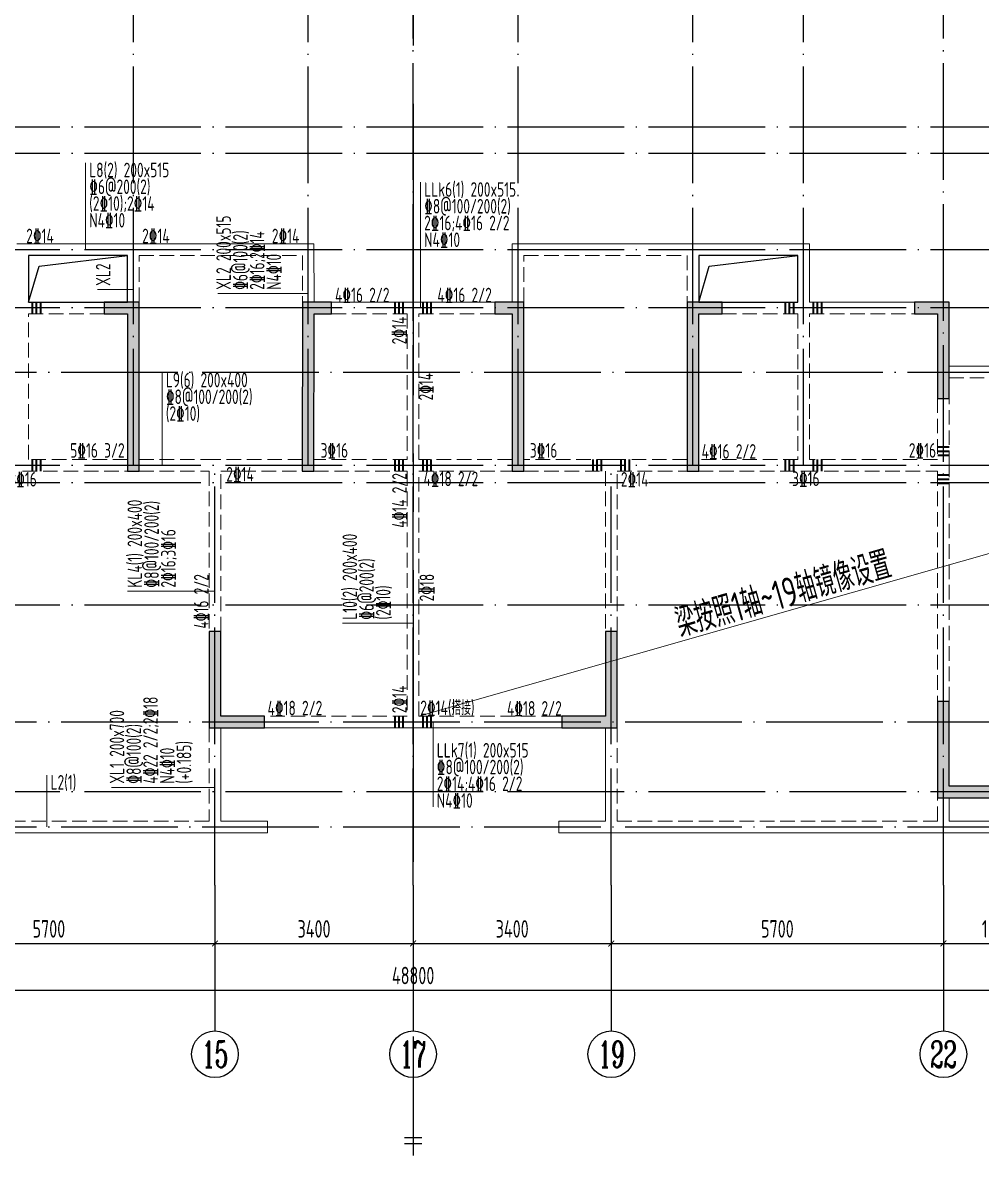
# Model space of a CAD drawing. Extents: x 826826 to 1642106, y -156213 to 399140.
# Drawn here: x 1419250 to 1435700, y 112118 to 131547 of the extents above; entities that cross this region are included whole.
import ezdxf
from ezdxf.enums import TextEntityAlignment as Align

# ---------------------------------------------------------------- set-up
doc = ezdxf.new("R2010")
doc.units = 0
doc.header["$LTSCALE"] = 1000
for name, pattern in [('CENTER', [8, 5, -1, 1, -1]), ('DASH', [0.35, 0.25, -0.1]), ('DOTE', [2.42, 2, -0.2, 0.02, -0.2])]:
    doc.linetypes.add(name, pattern=pattern)
doc.layers.get('0').update_dxf_attribs({"linetype": 'CONTINUOUS'})
doc.layers.get('DEFPOINTS').update_dxf_attribs({"linetype": 'CONTINUOUS'})
for name, color, linetype in [('A-AXIS', 1, 'CONTINUOUS'), ('A-DOTE', 10, 'DOTE'), ('AXIS_TEXT', 4, 'CONTINUOUS'), ('S-D洞口', 4, 'CONTINUOUS'), ('S-L主梁线', 4, 'DASH'), ('S-L梁编号', 6, 'CONTINUOUS'), ('S-L梁配筋', 7, 'CONTINUOUS'), ('S-Q墙填充', 252, 'CONTINUOUS'), ('S-Q墙实线', 6, 'CONTINUOUS'), ('S-Y一般标注', 3, 'CONTINUOUS'), ('THIN', 7, 'CONTINUOUS'), ('水平筋标注', 7, 'CONTINUOUS')]:
    doc.layers.add(name, color=color, linetype=linetype)
doc.layers.add('梁附加箍筋', color=1, linetype='CONTINUOUS', lineweight=35)
doc.styles.add('_TCH_AXIS', font='COMPLEX', dxfattribs={"bigfont": 'GBCBIG'})
doc.styles.add('COMPLEX', font='COMPLEX')
doc.styles.add('TSSD_DIMENSION', font='Tssdeng.shx', dxfattribs={"width": 0.7, "bigfont": 'tssdchn.shx'})
doc.styles.add('TSSD_REIN', font='tssdeng.shx', dxfattribs={"width": 0.7, "height": 300, "bigfont": 'tssdchn.shx'})
doc.dimstyles.new('TSSD_100_100$0', dxfattribs={"dimtxt": 300, "dimasz": 80, "dimexe": 100, "dimexo": 250, "dimgap": 100, "dimtad": 1, "dimdec": 0, "dimzin": 0, "dimdsep": 46, "dimtxsty": 'TSSD_DIMENSION', "dimblk": 'ARCHTICK', "dimcen": 0, "dimdle": 100, "dimclrd": 3, "dimclre": 3, "dimclrt": 7, "dimadec": 0, "dimazin": 0, "dimtfac": 1, "dimtdec": 0, "dimtix": 1, "dimtmove": 2, "dimatfit": 3, "dimldrblk": 'ARCHTICK', "dimfxl": 0, "dimtolj": 1, "dimtzin": 0, "dimarcsym": 0})

# ---------------------------------------------------------------- blocks, each defined once
blk = doc.blocks.new('_ArchTick')
at = {"color": 0, "linetype": 'ByBlock', "const_width": 0.15}
blk.add_lwpolyline([(-0.5, -0.5), (0.5, 0.5)], dxfattribs=at)
blk = doc.blocks.new('*D873')
at = {"layer": 'DEFPOINTS', "color": 0}
for p in [(37800, 3300), (39650, 3300), (39650, 2300)]:
    blk.add_point(p, dxfattribs=at)
at = {"layer": 'S-Y一般标注', "color": 0, "lineweight": -2}
for p, q in [((37800, 3050), (37800, 2200)), ((39650, 3050), (39650, 2200)), ((37700, 2300), (39750, 2300))]:
    blk.add_line(p, q, dxfattribs=at)
at = {"layer": 'S-Y一般标注', "color": 0, "lineweight": -2, "xscale": 100, "yscale": 100, "zscale": 100, "rotation": 180}
blk.add_blockref('_ArchTick', (37800, 2300), dxfattribs=at)
at = {"layer": 'S-Y一般标注', "color": 0, "lineweight": -2, "xscale": 100, "yscale": 100, "zscale": 100}
blk.add_blockref('_ArchTick', (39650, 2300), dxfattribs=at)
at = {"layer": 'S-Y一般标注', "color": 7, "insert": (38725, 2550), "char_height": 300, "attachment_point": 5, "style": 'TSSD_DIMENSION'}
blk.add_mtext('\\A1;1850', dxfattribs=at)
blk = doc.blocks.new('*D874')
at = {"layer": 'DEFPOINTS', "color": 0}
for p in [(32100, 3300), (37800, 3300), (37800, 2300)]:
    blk.add_point(p, dxfattribs=at)
at = {"layer": 'S-Y一般标注', "color": 0, "lineweight": -2}
for p, q in [((32100, 3050), (32100, 2200)), ((37800, 3050), (37800, 2200)), ((32000, 2300), (37900, 2300))]:
    blk.add_line(p, q, dxfattribs=at)
at = {"layer": 'S-Y一般标注', "color": 0, "lineweight": -2, "xscale": 100, "yscale": 100, "zscale": 100, "rotation": 180}
blk.add_blockref('_ArchTick', (32100, 2300), dxfattribs=at)
at = {"layer": 'S-Y一般标注', "color": 0, "lineweight": -2, "xscale": 100, "yscale": 100, "zscale": 100}
blk.add_blockref('_ArchTick', (37800, 2300), dxfattribs=at)
at = {"layer": 'S-Y一般标注', "color": 7, "insert": (34950, 2550), "char_height": 300, "attachment_point": 5, "style": 'TSSD_DIMENSION'}
blk.add_mtext('\\A1;5700', dxfattribs=at)
blk = doc.blocks.new('*D875')
at = {"layer": 'DEFPOINTS', "color": 0}
for p in [(28700.000008, 3300.000008), (32100.000008, 3300.000008), (32100.000008, 2300.000008)]:
    blk.add_point(p, dxfattribs=at)
at = {"layer": 'S-Y一般标注', "color": 0, "lineweight": -2}
for p, q in [((28700.000008, 3050.000008), (28700.000008, 2200.000008)), ((32100.000008, 3050.000008), (32100.000008, 2200.000008)), ((28600.000008, 2300.000008), (32200.000008, 2300.000008))]:
    blk.add_line(p, q, dxfattribs=at)
at = {"layer": 'S-Y一般标注', "color": 0, "lineweight": -2, "xscale": 100, "yscale": 100, "zscale": 100, "rotation": 180}
blk.add_blockref('_ArchTick', (28700.000008, 2300.000008), dxfattribs=at)
at = {"layer": 'S-Y一般标注', "color": 0, "lineweight": -2, "xscale": 100, "yscale": 100, "zscale": 100}
blk.add_blockref('_ArchTick', (32100.000008, 2300.000008), dxfattribs=at)
at = {"layer": 'S-Y一般标注', "color": 7, "insert": (30400.000008, 2550.000008), "char_height": 300, "attachment_point": 5, "style": 'TSSD_DIMENSION'}
blk.add_mtext('\\A1;3400', dxfattribs=at)
blk = doc.blocks.new('*D916')
at = {"layer": 'DEFPOINTS', "color": 0}
for p in [(19600, 3300), (25300, 3300), (25300, 2300)]:
    blk.add_point(p, dxfattribs=at)
at = {"layer": 'S-Y一般标注', "color": 0, "lineweight": -2}
for p, q in [((19600, 3050), (19600, 2200)), ((25300, 3050), (25300, 2200)), ((19500, 2300), (25400, 2300))]:
    blk.add_line(p, q, dxfattribs=at)
at = {"layer": 'S-Y一般标注', "color": 0, "lineweight": -2, "xscale": 100, "yscale": 100, "zscale": 100, "rotation": 180}
blk.add_blockref('_ArchTick', (19600, 2300), dxfattribs=at)
at = {"layer": 'S-Y一般标注', "color": 0, "lineweight": -2, "xscale": 100, "yscale": 100, "zscale": 100}
blk.add_blockref('_ArchTick', (25300, 2300), dxfattribs=at)
at = {"layer": 'S-Y一般标注', "color": 7, "insert": (22450, 2550), "char_height": 300, "attachment_point": 5, "style": 'TSSD_DIMENSION'}
blk.add_mtext('\\A1;5700', dxfattribs=at)
blk = doc.blocks.new('*D917')
at = {"layer": 'DEFPOINTS', "color": 0}
for p in [(25300.000008, 3300.000008), (28700.000008, 3300.000008), (28700.000008, 2300.000008)]:
    blk.add_point(p, dxfattribs=at)
at = {"layer": 'S-Y一般标注', "color": 0, "lineweight": -2}
for p, q in [((25300.000008, 3050.000008), (25300.000008, 2200.000008)), ((28700.000008, 3050.000008), (28700.000008, 2200.000008)), ((25200.000008, 2300.000008), (28800.000008, 2300.000008))]:
    blk.add_line(p, q, dxfattribs=at)
at = {"layer": 'S-Y一般标注', "color": 0, "lineweight": -2, "xscale": 100, "yscale": 100, "zscale": 100, "rotation": 180}
blk.add_blockref('_ArchTick', (25300.000008, 2300.000008), dxfattribs=at)
at = {"layer": 'S-Y一般标注', "color": 0, "lineweight": -2, "xscale": 100, "yscale": 100, "zscale": 100}
blk.add_blockref('_ArchTick', (28700.000008, 2300.000008), dxfattribs=at)
at = {"layer": 'S-Y一般标注', "color": 7, "insert": (27000.000008, 2550.000008), "char_height": 300, "attachment_point": 5, "style": 'TSSD_DIMENSION'}
blk.add_mtext('\\A1;3400', dxfattribs=at)
blk = doc.blocks.new('*D918')
at = {"layer": 'DEFPOINTS', "color": 0}
for p in [(4300.000008, 3300.000008), (53100.000008, 3300.000008), (53100.000008, 1500.000008)]:
    blk.add_point(p, dxfattribs=at)
at = {"layer": 'S-Y一般标注', "color": 0, "lineweight": -2}
for p, q in [((4300.000008, 3050.000008), (4300.000008, 1400.000008)), ((53100.000008, 3050.000008), (53100.000008, 1400.000008)), ((4200.000008, 1500.000008), (53200.000008, 1500.000008))]:
    blk.add_line(p, q, dxfattribs=at)
at = {"layer": 'S-Y一般标注', "color": 0, "lineweight": -2, "xscale": 100, "yscale": 100, "zscale": 100, "rotation": 180}
blk.add_blockref('_ArchTick', (4300.000008, 1500.000008), dxfattribs=at)
at = {"layer": 'S-Y一般标注', "color": 0, "lineweight": -2, "xscale": 100, "yscale": 100, "zscale": 100}
blk.add_blockref('_ArchTick', (53100.000008, 1500.000008), dxfattribs=at)
at = {"layer": 'S-Y一般标注', "color": 7, "insert": (28700.000008, 1750.000008), "char_height": 300, "attachment_point": 5, "style": 'TSSD_DIMENSION'}
blk.add_mtext('\\A1;48800', dxfattribs=at)
blk = doc.blocks.new('_AXISO')
blk.add_circle((0, 0), 0.5)
at = {"layer": 'AXIS_TEXT', "style": 'COMPLEX', "width": 1.041667}
blk.add_attdef('A', text='', height=0.56, dxfattribs=at).set_placement((-0.25, -0.28), (0.25, -0.28), align=Align.FIT)
blk = doc.blocks.new('20210802.02294433')
at = {"layer": '梁附加箍筋', "lineweight": 35}
for p, q in [((-973713, -156931), (-973713, -156731)), ((-973643, -156931), (-973643, -156731)), ((-973573, -156931), (-973573, -156731)), ((-967493, -156931), (-967493, -156731)), ((-967423, -156931), (-967423, -156731)), ((-967353, -156931), (-967353, -156731)), ((-967013, -156931), (-967013, -156731)), ((-966943, -156931), (-966943, -156731)), ((-966873, -156931), (-966873, -156731)), ((-960793, -156931), (-960793, -156731)), ((-960723, -156931), (-960723, -156731)), ((-960653, -156931), (-960653, -156731)), ((-960313, -156931), (-960313, -156731)), ((-960243, -156931), (-960243, -156731)), ((-960173, -156931), (-960173, -156731)), ((-957983, -159221), (-958183, -159221)), ((-957983, -159291), (-958183, -159291)), ((-973713, -159631), (-973713, -159431)), ((-973643, -159631), (-973643, -159431)), ((-973573, -159631), (-973573, -159431)), ((-967493, -159631), (-967493, -159431)), ((-967423, -159631), (-967423, -159431)), ((-967353, -159631), (-967353, -159431)), ((-967013, -159631), (-967013, -159431)), ((-966943, -159631), (-966943, -159431)), ((-966873, -159631), (-966873, -159431)), ((-964093, -159631), (-964093, -159431)), ((-964023, -159631), (-964023, -159431)), ((-963953, -159631), (-963953, -159431)), ((-963613, -159631), (-963613, -159431)), ((-963543, -159631), (-963543, -159431)), ((-963473, -159631), (-963473, -159431)), ((-960793, -159631), (-960793, -159431)), ((-960723, -159631), (-960723, -159431)), ((-960653, -159631), (-960653, -159431)), ((-960313, -159631), (-960313, -159431)), ((-960243, -159631), (-960243, -159431)), ((-960173, -159631), (-960173, -159431)), ((-957983, -159361), (-958183, -159361)), ((-957983, -159701), (-958183, -159701)), ((-957983, -159771), (-958183, -159771)), ((-957983, -159841), (-958183, -159841)), ((-967493, -164031), (-967493, -163831)), ((-967423, -164031), (-967423, -163831)), ((-967353, -164031), (-967353, -163831)), ((-967013, -164031), (-967013, -163831)), ((-966943, -164031), (-966943, -163831)), ((-966873, -164031), (-966873, -163831))]:
    blk.add_line(p, q, dxfattribs=at)
blk = doc.blocks.new('20210809.10301159')
at = {"layer": 'THIN', "linetype": 'CENTER'}
blk.add_line((150, 26037), (150, 0), dxfattribs=at)
at = {"layer": 'THIN'}
for p, q in [((300, 300), (0, 300)), ((300, 200), (0, 200))]:
    blk.add_line(p, q, dxfattribs=at)
blk = doc.blocks.new('20210810.05001319')
at = {"layer": 'S-Q墙填充'}
h = blk.add_hatch(color=252, dxfattribs=at)
h.dxf.hatch_style = 1
h.paths.add_polyline_path([(-1449088, -54333), (-1448688, -54333), (-1448688, -57033), (-1448488, -57033), (-1448488, -54133), (-1449088, -54133)])
h = blk.add_hatch(color=252, dxfattribs=at)
h.dxf.hatch_style = 1
h.paths.add_polyline_path([(-1445688, -54133), (-1445690, -57033), (-1445490, -57033), (-1445488, -54333), (-1445188, -54333), (-1445188, -54133)])
h = blk.add_hatch(color=252, dxfattribs=at)
h.dxf.hatch_style = 1
h.paths.add_polyline_path([(-1441888, -54133), (-1442388, -54133), (-1442388, -54333), (-1442088, -54333), (-1442088, -57033), (-1441888, -57033)])
h = blk.add_hatch(color=252, dxfattribs=at)
h.dxf.hatch_style = 1
h.paths.add_polyline_path([(-1438888, -54333), (-1438488, -54333), (-1438488, -54133), (-1439088, -54133), (-1439088, -57033), (-1438888, -57033)])
h = blk.add_hatch(color=252, dxfattribs=at)
h.dxf.hatch_style = 1
h.paths.add_polyline_path([(-1434788, -54333), (-1434788, -55333), (-1434788, -55783), (-1434588, -55783), (-1434588, -55333), (-1434588, -54133), (-1435188, -54133), (-1435188, -54333)])
h = blk.add_hatch(color=252, dxfattribs=at)
h.dxf.hatch_style = 1
h.paths.add_polyline_path([(-1447288, -61433), (-1446438, -61433), (-1446338, -61433), (-1446338, -61233), (-1446438, -61233), (-1447088, -61233), (-1447088, -59783), (-1447288, -59783)])
h = blk.add_hatch(color=252, dxfattribs=at)
h.dxf.hatch_style = 1
h.paths.add_polyline_path([(-1440488, -61233), (-1441138, -61233), (-1441238, -61233), (-1441238, -61433), (-1441138, -61433), (-1440288, -61433), (-1440288, -59783), (-1440488, -59783)])
h = blk.add_hatch(color=252, dxfattribs=at)
h.dxf.hatch_style = 1
h.paths.add_polyline_path([(-1434788, -62633), (-1433838, -62633), (-1433838, -62433), (-1434588, -62433), (-1434588, -60983), (-1434788, -60983)])
at = {"layer": 'S-L主梁线', "linetype": 'ByBlock', "lineweight": 18}
for p, q in [((-1448588, -53133), (-1450588, -53133)), ((-1445490, -53133), (-1448588, -53133)), ((-1445488, -54133), (-1445490, -53133)), ((-1438988, -53133), (-1442088, -53133)), ((-1442088, -53133), (-1442088, -54133)), ((-1436988, -53133), (-1438988, -53133)), ((-1436988, -54133), (-1436988, -53133)), ((-1443788, -54133), (-1445188, -54133)), ((-1442388, -54133), (-1443788, -54133)), ((-1435188, -54133), (-1436988, -54133)), ((-1433488, -55233), (-1434588, -55233)), ((-1447088, -63033), (-1447088, -61433)), ((-1446338, -61433), (-1443788, -61433)), ((-1443788, -61433), (-1441338, -61433)), ((-1440488, -63033), (-1440488, -61433)), ((-1434588, -62633), (-1434588, -63033)), ((-1447088, -63033), (-1446288, -63033)), ((-1446288, -63033), (-1446288, -63233)), ((-1441288, -63033), (-1441288, -63233)), ((-1440488, -63033), (-1441288, -63033)), ((-1434588, -63033), (-1433738, -63033)), ((-1453838, -63233), (-1446288, -63233)), ((-1433738, -63233), (-1441288, -63233))]:
    blk.add_line(p, q, dxfattribs=at)
at = {"layer": 'S-L主梁线', "linetype": 'DASH', "lineweight": 18}
for p, q in [((-1450388, -54133), (-1450388, -53333)), ((-1450388, -53333), (-1448688, -53333)), ((-1448688, -53333), (-1448688, -54133)), ((-1448488, -54133), (-1448488, -53333)), ((-1448488, -53333), (-1445689, -53333)), ((-1445689, -53333), (-1445688, -54233)), ((-1441888, -53333), (-1439088, -53333)), ((-1441888, -54133), (-1441888, -53333)), ((-1439088, -53333), (-1439088, -54133)), ((-1438888, -54133), (-1438888, -53333)), ((-1438888, -53333), (-1437188, -53333)), ((-1437188, -53333), (-1437188, -54133)), ((-1449088, -54133), (-1450388, -54133)), ((-1437188, -54133), (-1438488, -54133)), ((-1450388, -54333), (-1449088, -54333)), ((-1450388, -56833), (-1450388, -54333)), ((-1445188, -54333), (-1443888, -54333)), ((-1443888, -54333), (-1443888, -56833)), ((-1443688, -54333), (-1442388, -54333)), ((-1443688, -56833), (-1443688, -54333)), ((-1438488, -54333), (-1437188, -54333)), ((-1437188, -54333), (-1437188, -56833)), ((-1436988, -54333), (-1435188, -54333)), ((-1436988, -56833), (-1436988, -54333)), ((-1434588, -55433), (-1433488, -55433)), ((-1434788, -55783), (-1434788, -56833)), ((-1434588, -56933), (-1434588, -55783)), ((-1448688, -56833), (-1450388, -56833)), ((-1447188, -56833), (-1448488, -56833)), ((-1445689, -56833), (-1447188, -56833)), ((-1443888, -56833), (-1445489, -56833)), ((-1442088, -56833), (-1443688, -56833)), ((-1440388, -56833), (-1441888, -56833)), ((-1439088, -56833), (-1440388, -56833)), ((-1437188, -56833), (-1438888, -56833)), ((-1434788, -56833), (-1436988, -56833)), ((-1450488, -57033), (-1448688, -57033)), ((-1448488, -57033), (-1447288, -57033)), ((-1447288, -57033), (-1447288, -59783)), ((-1447088, -59783), (-1447088, -57033)), ((-1447088, -57033), (-1445690, -57033)), ((-1445490, -57033), (-1443888, -57033)), ((-1443888, -57033), (-1443888, -61233)), ((-1443688, -61233), (-1443688, -57033)), ((-1443688, -57033), (-1442088, -57033)), ((-1441888, -57033), (-1440488, -57033)), ((-1440488, -57033), (-1440488, -59783)), ((-1440288, -59783), (-1440288, -57033)), ((-1440288, -57033), (-1439088, -57033)), ((-1438888, -57033), (-1437088, -57033)), ((-1437088, -57033), (-1434788, -57033)), ((-1434788, -57033), (-1434788, -60983)), ((-1434588, -60983), (-1434588, -56933)), ((-1443888, -61233), (-1446338, -61233)), ((-1441338, -61233), (-1443688, -61233)), ((-1441238, -61233), (-1441338, -61233)), ((-1447288, -61433), (-1447288, -63033)), ((-1441338, -61433), (-1441238, -61433)), ((-1440288, -61433), (-1440288, -63033)), ((-1434788, -63033), (-1434788, -62633)), ((-1447288, -63033), (-1452788, -63033)), ((-1440288, -63033), (-1434788, -63033))]:
    blk.add_line(p, q, dxfattribs=at)
at = {"layer": 'S-Q墙实线'}
for points in [[(-1449088, -54333), (-1448688, -54333), (-1448688, -57033), (-1448488, -57033), (-1448488, -54133), (-1449088, -54133)], [(-1438888, -54333), (-1438488, -54333), (-1438488, -54133), (-1439088, -54133), (-1439088, -57033), (-1438888, -57033)], [(-1447288, -61433), (-1446438, -61433), (-1446338, -61433), (-1446338, -61233), (-1446438, -61233), (-1447088, -61233), (-1447088, -59783), (-1447288, -59783)], [(-1440488, -61233), (-1441138, -61233), (-1441238, -61233), (-1441238, -61433), (-1441138, -61433), (-1440288, -61433), (-1440288, -59783), (-1440488, -59783)], [(-1434788, -62633), (-1433838, -62633), (-1433838, -62433), (-1434588, -62433), (-1434588, -60983), (-1434788, -60983)]]:
    blk.add_lwpolyline(points, close=True, dxfattribs=at)
for points in [[(-1445688, -54133), (-1445690, -57033), (-1445490, -57033), (-1445488, -54333), (-1445188, -54333), (-1445188, -54133), (-1445688, -54133)], [(-1441888, -54133), (-1442388, -54133), (-1442388, -54333), (-1442088, -54333), (-1442088, -57033), (-1441888, -57033), (-1441888, -54133)], [(-1434788, -54333), (-1434788, -55333), (-1434788, -55783), (-1434588, -55783), (-1434588, -55333), (-1434588, -54133), (-1435188, -54133), (-1435188, -54333), (-1434788, -54333)]]:
    blk.add_lwpolyline(points, dxfattribs=at)
blk = doc.blocks.new('20210801.08533475')
at = {"layer": 'A-AXIS'}
for p, q in [((25300, 3300), (25300, 800)), ((28700, 3300), (28700, 800)), ((32100, 3300), (32100, 800)), ((37800, 3300), (37800, 800))]:
    blk.add_line(p, q, dxfattribs=at)
at = {"layer": 'A-DOTE'}
for p, q in [((23900, 10500), (23900, 19800)), ((26900, 10500), (26900, 19800)), ((28700, 3300), (28700, 19800)), ((30500, 10500), (30500, 19800)), ((33500, 10500), (33500, 19800)), ((35400, 10500), (35400, 19800)), ((37800, 3300), (37800, 19800)), ((54100, 16300), (3300, 16300)), ((54100, 15850), (3300, 15850)), ((54100, 14200), (3300, 14200)), ((54100, 13200), (3300, 13200)), ((3300, 12100), (54100, 12100)), ((54100, 10500), (3300, 10500)), ((25300, 3300), (25300, 10500)), ((32100, 3300), (32100, 10500)), ((54100, 10200), (3300, 10200)), ((54100, 8100), (3300, 8100)), ((3300, 6100), (54100, 6100)), ((54100, 4900), (3300, 4900)), ((3300, 4300), (54100, 4300))]:
    blk.add_line(p, q, dxfattribs=at)
at = {"layer": 'A-AXIS'}
ref = blk.add_blockref('_AXISO', (25300, 400), dxfattribs=dict(at, xscale=800, yscale=800, zscale=800))
ref.add_attrib('A', '15', dxfattribs={"layer": 'AXIS_TEXT', "height": 452.55, "style": '_TCH_AXIS', "width": 0.724138}).set_placement((25073.7, 173.7), (25526.3, 173.7), align=Align.FIT)
ref = blk.add_blockref('_AXISO', (28700, 400), dxfattribs=dict(at, xscale=800, yscale=800, zscale=800))
ref.add_attrib('A', '17', dxfattribs={"layer": 'AXIS_TEXT', "height": 452.55, "style": '_TCH_AXIS', "width": 0.724138}).set_placement((28473.7, 173.7), (28926.3, 173.7), align=Align.FIT)
ref = blk.add_blockref('_AXISO', (32100, 400), dxfattribs=dict(at, xscale=800, yscale=800, zscale=800))
ref.add_attrib('A', '19', dxfattribs={"layer": 'AXIS_TEXT', "height": 452.55, "style": '_TCH_AXIS', "width": 0.724138}).set_placement((31873.7, 173.7), (32326.3, 173.7), align=Align.FIT)
ref = blk.add_blockref('_AXISO', (37800, 400), dxfattribs=dict(at, xscale=800, yscale=800, zscale=800))
ref.add_attrib('A', '22', dxfattribs={"layer": 'AXIS_TEXT', "height": 452.55, "style": '_TCH_AXIS', "width": 0.617647}).set_placement((37573.7, 173.7), (38026.3, 173.7), align=Align.FIT)
at = {"layer": 'S-Y一般标注'}
for p1, p2, distance, picture, middle in [((4300, 3300), (53100, 3300), -1800, '*D918', (28700, 1750)), ((19600, 3300), (25300, 3300), -1000, '*D916', (22450, 2550)), ((25300, 3300), (28700, 3300), -1000, '*D917', (27000, 2550)), ((28700, 3300), (32100, 3300), -1000, '*D875', (30400, 2550)), ((32100, 3300), (37800, 3300), -1000, '*D874', (34950, 2550)), ((37800, 3300), (39650, 3300), -1000, '*D873', (38725, 2550))]:
    dim = blk.add_aligned_dim(p1=p1, p2=p2, distance=distance, dimstyle='TSSD_100_100$0', override={"dimasz": 100, "dimclrd": 0, "dimclre": 0}, dxfattribs=at)
    dim.commit()
    dim.dimension.update_dxf_attribs({"geometry": picture, "text_midpoint": middle})

msp = doc.modelspace()

# ---------------------------------------------------------------- linework, layer by layer
at = {"layer": 'S-D洞口', "color": 5}
for points in [[(1419350.36, 126752.53), (1421050.35, 126752.53), (1421050.35, 127552.74), (1419350.36, 127552.74), (1419350.36, 126752.53), (1419531.73, 127371.38), (1421050.35, 127552.74)], [(1430850.35, 126752.53), (1432550.35, 126752.53), (1432550.35, 127552.74), (1430850.35, 127552.74), (1430850.35, 126752.53), (1431031.72, 127371.38), (1432550.35, 127552.74)]]:
    msp.add_lwpolyline(points, dxfattribs=at)
at = {"layer": 'S-L梁编号', "lineweight": 18}
for p, q in [((1420329.94, 127652.74), (1420329.94, 129144.63)), ((1426076.66, 126652.53), (1426076.66, 128810.46)), ((1421150.36, 126968.43), (1420535.18, 126968.43)), ((1424150.35, 126901.66), (1422602.08, 126901.66)), ((1421644.61, 123952.53), (1421644.61, 125542.39)), ((1422550.35, 121793.82), (1421049.75, 121793.82)), ((1425950.35, 121244.43), (1424738.7, 121244.43)), ((1426293.84, 119552.53), (1426293.84, 118098.62)), ((1419667.13, 117752.53), (1419667.13, 118642.06)), ((1422550.35, 118430.65), (1420772.52, 118430.65))]:
    msp.add_line(p, q, dxfattribs=at)
msp.add_lwpolyline([(1426050.35, 119652.53), (1450250.36, 126552.53)], dxfattribs=at)

# ---------------------------------------------------------------- block references
at = {"layer": 'S-Q墙填充'}
msp.add_blockref('20210810.05001319', (2869738.5, 180885.7), dxfattribs=at)
at = {"layer": 'S-Y一般标注'}
msp.add_blockref('20210801.08533475', (1397250.35, 113452.53), dxfattribs=at)
at = {"layer": '梁附加箍筋'}
msp.add_blockref('20210802.02294433', (2393133.79, 283483.54), dxfattribs=at)
at = {"layer": '水平筋标注'}
msp.add_blockref('20210809.10301159', (1425800.35, 112118.38), dxfattribs=at)

# ---------------------------------------------------------------- texts
at = {"layer": 'S-L梁编号', "color": 6, "style": 'TSSD_REIN', "width": 0.7}
for s, p in [('L8(2) 200x515', (1420392.44, 128894.63)), ('LLk6(1) 200x515', (1426139.16, 128560.46)), ('L9(6) 200x400', (1421707.11, 125292.39)), ('LLk7(1) 200x515', (1426356.34, 118941.89)), ('L2(1)', (1419729.63, 118392.06))]:
    msp.add_text(s, height=250, dxfattribs=at).set_placement(p)
for s, p in [('XL2 200x515', (1422823.23, 126964.16)), ('XL2', (1420756.33, 127030.93)), ('KL4(1) 200x400', (1421299.75, 121856.32)), ('L10(2) 200x400', (1424988.7, 121306.93)), ('XL1 200x700', (1420993.68, 118493.15))]:
    msp.add_text(s, height=250, rotation=90, dxfattribs=at).set_placement(p)
at = {"layer": 'S-L梁编号', "lineweight": 18, "style": 'TSSD_REIN', "width": 0.7}
msp.add_text('梁按照1轴~19轴镜像设置', height=500, rotation=15.975897, dxfattribs=at).set_placement((1430541.91, 120991.51))
at = {"layer": 'S-L梁配筋', "color": 7, "style": 'TSSD_REIN', "width": 0.7}
for s, p in [('%%1326@200(2)', (1420392.44, 128607.13)), ('(2%%13210);2%%13214', (1420392.44, 128319.63)), ('%%1328@100/200(2)', (1426139.16, 128272.96)), ('N4%%13210', (1420392.44, 128032.13)), ('2%%13216;4%%13216 2/2', (1426139.16, 127985.46)), ('2%%13214', (1419311.49, 127763.45)), ('2%%13214', (1421300.35, 127763.45)), ('N4%%13210', (1426139.16, 127697.96)), ('%%1328@100/200(2)', (1421707.11, 125004.89)), ('(2%%13210)', (1421707.11, 124717.39)), ('%%1328@100/200(2)', (1426356.34, 118654.39)), ('2%%13214;4%%13216 2/2', (1426356.34, 118366.89)), ('N4%%13210', (1426356.34, 118079.39))]:
    msp.add_text(s, height=250, dxfattribs=at).set_placement(p)
for s, rotation, p in [('%%1326@100(2)', 90, (1423110.73, 126964.16)), ('2%%13216;2%%13214', 90, (1423398.23, 126964.16)), ('N4%%13210', 90, (1423685.73, 126964.16)), ('4%%13216 2/2', 359.999915, (1430900.35, 124068.14)), ('%%1328@100/200(2)', 90, (1421587.25, 121856.32)), ('%%1326@200(2)', 90, (1425276.2, 121306.93)), ('(2%%13210)', 90, (1425563.7, 121306.93)), ('2%%13214', 90, (1425840.06, 119702.53)), ('4%%13222 2/2;2%%13218', 90, (1421568.68, 118493.15)), ('2%%13214(搭接)', 360, (1426073.56, 119669.73)), ('%%1328@100(2)', 90, (1421281.18, 118493.15)), ('N4%%13210', 90, (1421856.18, 118493.15)), ('(+0.185)', 90, (1422143.68, 118493.15))]:
    msp.add_text(s, height=250, rotation=rotation, dxfattribs=at).set_placement(p)
for s, p in [('2%%13214', (1423999, 127763.45)), ('5%%13216 3/2', (1421000.36, 124084.86)), ('3%%13216', (1424834.9, 124084.86)), ('3%%13216', (1428425.21, 124084.86)), ('2%%13216', (1434924.12, 124084.86)), ('4%%13218 2/2', (1424391.87, 119665.51)), ('4%%13218 2/2', (1428500.95, 119660.8))]:
    msp.add_text(s, height=250, dxfattribs=at).set_placement(p, align=Align.RIGHT)
for s, p in [('4%%13216 2/2', (1425077.97, 126750.48)), ('4%%13216 2/2', (1426833.8, 126750.48)), ('4%%13218 2/2', (1426597.71, 123596.36)), ('2%%13214', (1429752.15, 123588.41))]:
    msp.add_text(s, height=250, dxfattribs=at).set_placement(p, align=Align.CENTER)
for s, rotation, p in [('2%%13214', 90, (1425837.6, 126266.2)), ('2%%13214', 90, (1426294.14, 125302.53)), ('3%%13216', 359.999933, (1419257.54, 123589.79)), ('3%%13216', 359.999915, (1432689.04, 123599.04)), ('2%%13218', 90, (1426310.84, 121857.08))]:
    msp.add_text(s, height=250, rotation=rotation, dxfattribs=at).set_placement(p, align=Align.CENTER)
msp.add_text('2%%13214', height=250, dxfattribs=at).set_placement((1422980.61, 123600.62), align=Align.BOTTOM_CENTER)
for s, p in [('4%%13214 2/2', (1425840.06, 123821.48)), ('4%%13216 2/2', (1422440.06, 122088.23))]:
    msp.add_text(s, height=250, rotation=90, dxfattribs=at).set_placement(p, align=Align.RIGHT)
at = {"layer": 'S-L梁配筋', "color": 1, "style": 'TSSD_REIN', "width": 0.7}
msp.add_text('2%%13216;3%%13216', height=250, rotation=90, dxfattribs=at).set_placement((1421874.75, 121856.32))

doc.saveas('drawing.dxf')
